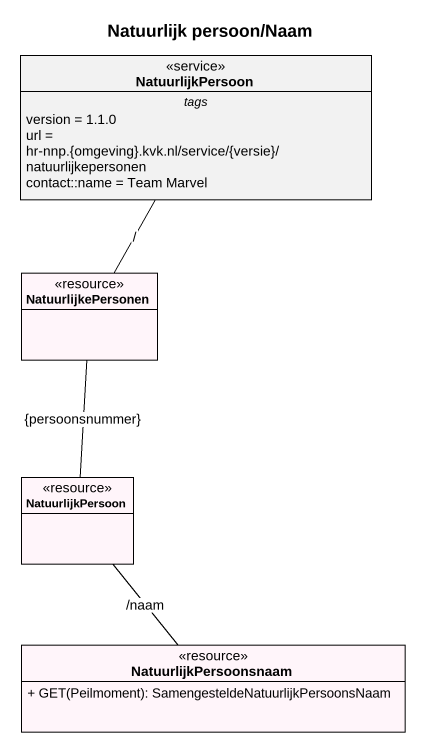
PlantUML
@startuml
title Natuurlijk persoon/Naam
hide circle
hide empty members
skinparam classAttributeIconSize 0
class NatuurlijkPersoon <<service>> {
  -- tags --
  version = 1.1.0
  url = hr-nnp.{omgeving}.kvk.nl/service/{versie}/natuurlijkepersonen
  contact::name = Team Marvel
}
class NatuurlijkePersonen <<resource>> #FFF5FA
class "NatuurlijkPersoon" as NatuurlijkPersoon_2 <<resource>> #FFF5FA
class NatuurlijkPersoonsnaam <<resource>> #FFF5FA {
  + GET(Peilmoment): SamengesteldeNatuurlijkPersoonsNaam
}
NatuurlijkPersoon -- NatuurlijkePersonen : /
NatuurlijkePersonen -- NatuurlijkPersoon_2 : {persoonsnummer}
NatuurlijkPersoon_2 -- NatuurlijkPersoonsnaam : /naam
@enduml
